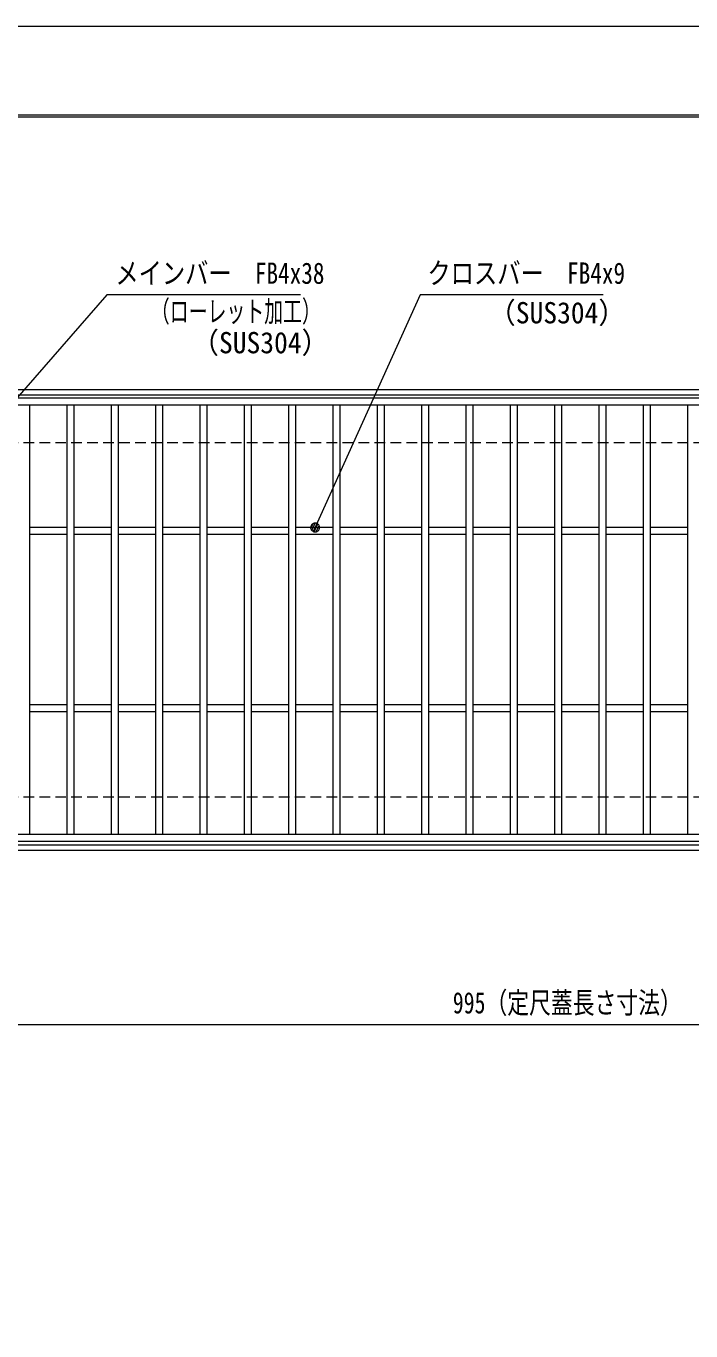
# Model space of a CAD drawing. Units: millimetres, scale not verified. Extents: x -1050 to 1050, y -742 to 742.
# Drawn here: x -593 to -218, y 6 to 742 of the extents above; entities that cross this region are included whole.
import ezdxf
from ezdxf.enums import TextEntityAlignment as Align

# ---------------------------------------------------------------- set-up
doc = ezdxf.new("R2010")
doc.units = ezdxf.units.MM
doc.header["$LTSCALE"] = 5
doc.linetypes.add('DASHED1', pattern=[1.8, 1.2, -0.6])
for name, color, linetype, lineweight in [('0-0_7-図\u3000枠', 4, 'Continuous', 9), ('0-1_寸法注釈', 2, 'Continuous', 9), ('0-4_0', 2, 'Continuous', 9), ('0-5_DEFPOINTS', 134, 'Continuous', 9), ('0-6_枠', 7, 'Continuous', 9), ('0-7_蓋', 5, 'Continuous', 9), ('0-A_溝開口', 4, 'DASHED1', 9)]:
    doc.layers.add(name, color=color, linetype=linetype, lineweight=lineweight)
doc.styles.add('ＭＳ ゴシック', font='')
doc.styles.get('ＭＳ ゴシック').set_extended_font_data('MS Gothic')

# ---------------------------------------------------------------- blocks, each defined once
blk = doc.blocks.new('_Dot')
at = {"layer": '0-4_0'}
for p, q in [((-2.5, 0), (-5, 0)), ((2.445, 0.5), (-2.445, 0.5)), ((1.997, 1.5), (-1.997, 1.5)), ((2.289, -0.995), (-2.289, -0.995)), ((1.499, -1.995), (-1.499, -1.995))]:
    blk.add_line(p, q, dxfattribs=at)
for points in [[(2.5, 0), (2.48, 0.313), (2.421, 0.622), (2.324, 0.92), (2.191, 1.204), (2.023, 1.469), (1.822, 1.711), (1.594, 1.926), (1.34, 2.111), (1.064, 2.262), (0.773, 2.378), (0.468, 2.456), (0.157, 2.495), (-0.157, 2.495), (-0.468, 2.456), (-0.773, 2.378), (-1.064, 2.262), (-1.34, 2.111), (-1.594, 1.926), (-1.822, 1.711), (-2.023, 1.469), (-2.191, 1.204), (-2.324, 0.92), (-2.421, 0.622), (-2.48, 0.313), (-2.5, 0), (0, 0)], [(-2.5, 0), (-2.48, -0.313), (-2.421, -0.622), (-2.324, -0.92), (-2.191, -1.204), (-2.023, -1.469), (-1.822, -1.711), (-1.594, -1.926), (-1.34, -2.111), (-1.064, -2.262), (-0.773, -2.378), (-0.468, -2.456), (-0.157, -2.495), (0.157, -2.495), (0.468, -2.456), (0.773, -2.378), (1.064, -2.262), (1.34, -2.111), (1.594, -1.926), (1.822, -1.711), (2.023, -1.469), (2.191, -1.204), (2.324, -0.92), (2.421, -0.622), (2.48, -0.313), (2.5, 0), (0, 0)]]:
    blk.add_lwpolyline(points, close=True, dxfattribs=at)

msp = doc.modelspace()

# ---------------------------------------------------------------- linework, layer by layer
at = {"layer": '0-0_7-図\u3000枠'}
msp.add_line((-973.75, 691.25), (998.75, 691.25), dxfattribs=at)
msp.add_lwpolyline([(-975, 692.5), (1000, 692.5), (1000, -692.5)], dxfattribs=at)
at = {"layer": '0-1_寸法注釈'}
msp.add_line((-785.45, 178.953), (199.55, 178.953), dxfattribs=at)
for points in [[(-438.147, 590.749), (-547.371, 590.749), (-640.288, 484.279)], [(-267.513, 590.749), (-370.72, 590.749), (-429.473, 460.384)]]:
    msp.add_lwpolyline(points, dxfattribs=at)
at = {"layer": '0-5_DEFPOINTS'}
msp.add_lwpolyline([(-1050, -742.5), (-1050, 742.5), (1050, 742.5), (1050, -742.5)], close=True, dxfattribs=at)
at = {"layer": '0-6_枠'}
for p, q in [((-795.45, 537.475), (409.55, 537.475)), ((-792.45, 534.475), (407.714, 534.475)), ((-792.45, 280.475), (411.386, 280.475)), ((-795.45, 277.475), (409.55, 277.475))]:
    msp.add_line(p, q, dxfattribs=at)
at = {"layer": '0-7_蓋'}
for p, q in [((204.55, 532.475), (-790.45, 532.475)), ((204.55, 528.475), (-790.45, 528.475)), ((-590.95, 528.475), (-590.95, 286.475)), ((-569.95, 528.475), (-569.95, 286.475)), ((-565.95, 528.475), (-565.95, 286.475)), ((-544.95, 528.475), (-544.95, 286.475)), ((-540.95, 528.475), (-540.95, 286.475)), ((-519.95, 528.475), (-519.95, 286.475)), ((-515.95, 528.475), (-515.95, 286.475)), ((-494.95, 528.475), (-494.95, 286.475)), ((-490.95, 528.475), (-490.95, 286.475)), ((-469.95, 528.475), (-469.95, 286.475)), ((-465.95, 528.475), (-465.95, 286.475)), ((-444.95, 528.475), (-444.95, 286.475)), ((-440.95, 528.475), (-440.95, 286.475)), ((-419.95, 528.475), (-419.95, 286.475)), ((-415.95, 528.475), (-415.95, 286.475)), ((-394.95, 528.475), (-394.95, 286.475)), ((-390.95, 528.475), (-390.95, 286.475)), ((-369.95, 528.475), (-369.95, 286.475)), ((-365.95, 528.475), (-365.95, 286.475)), ((-344.95, 528.475), (-344.95, 286.475)), ((-340.95, 528.475), (-340.95, 286.475)), ((-319.95, 528.475), (-319.95, 286.475)), ((-315.95, 528.475), (-315.95, 286.475)), ((-294.95, 528.475), (-294.95, 286.475)), ((-290.95, 528.475), (-290.95, 286.475)), ((-269.95, 528.475), (-269.95, 286.475)), ((-265.95, 528.475), (-265.95, 286.475)), ((-244.95, 528.475), (-244.95, 286.475)), ((-240.95, 528.475), (-240.95, 286.475)), ((-219.95, 528.475), (-219.95, 286.475)), ((-569.95, 459.475), (-590.95, 459.475)), ((-544.95, 459.475), (-565.95, 459.475)), ((-519.95, 459.475), (-540.95, 459.475)), ((-494.95, 459.475), (-515.95, 459.475)), ((-469.95, 459.475), (-490.95, 459.475)), ((-444.95, 459.475), (-465.95, 459.475)), ((-419.95, 459.475), (-440.95, 459.475)), ((-394.95, 459.475), (-415.95, 459.475)), ((-369.95, 459.475), (-390.95, 459.475)), ((-344.95, 459.475), (-365.95, 459.475)), ((-319.95, 459.475), (-340.95, 459.475)), ((-294.95, 459.475), (-315.95, 459.475)), ((-269.95, 459.475), (-290.95, 459.475)), ((-244.95, 459.475), (-265.95, 459.475)), ((-219.95, 459.475), (-240.95, 459.475)), ((-569.95, 455.475), (-590.95, 455.475)), ((-544.95, 455.475), (-565.95, 455.475)), ((-519.95, 455.475), (-540.95, 455.475)), ((-494.95, 455.475), (-515.95, 455.475)), ((-469.95, 455.475), (-490.95, 455.475)), ((-444.95, 455.475), (-465.95, 455.475)), ((-419.95, 455.475), (-440.95, 455.475)), ((-394.95, 455.475), (-415.95, 455.475)), ((-369.95, 455.475), (-390.95, 455.475)), ((-344.95, 455.475), (-365.95, 455.475)), ((-319.95, 455.475), (-340.95, 455.475)), ((-294.95, 455.475), (-315.95, 455.475)), ((-269.95, 455.475), (-290.95, 455.475)), ((-244.95, 455.475), (-265.95, 455.475)), ((-219.95, 455.475), (-240.95, 455.475)), ((-569.95, 359.475), (-590.95, 359.475)), ((-569.95, 355.475), (-590.95, 355.475)), ((-544.95, 359.475), (-565.95, 359.475)), ((-544.95, 355.475), (-565.95, 355.475)), ((-519.95, 359.475), (-540.95, 359.475)), ((-519.95, 355.475), (-540.95, 355.475)), ((-494.95, 359.475), (-515.95, 359.475)), ((-494.95, 355.475), (-515.95, 355.475)), ((-469.95, 359.475), (-490.95, 359.475)), ((-469.95, 355.475), (-490.95, 355.475)), ((-444.95, 359.475), (-465.95, 359.475)), ((-444.95, 355.475), (-465.95, 355.475)), ((-419.95, 359.475), (-440.95, 359.475)), ((-419.95, 355.475), (-440.95, 355.475)), ((-394.95, 359.475), (-415.95, 359.475)), ((-394.95, 355.475), (-415.95, 355.475)), ((-369.95, 359.475), (-390.95, 359.475)), ((-369.95, 355.475), (-390.95, 355.475)), ((-344.95, 359.475), (-365.95, 359.475)), ((-344.95, 355.475), (-365.95, 355.475)), ((-319.95, 359.475), (-340.95, 359.475)), ((-319.95, 355.475), (-340.95, 355.475)), ((-294.95, 359.475), (-315.95, 359.475)), ((-294.95, 355.475), (-315.95, 355.475)), ((-269.95, 359.475), (-290.95, 359.475)), ((-269.95, 355.475), (-290.95, 355.475)), ((-244.95, 359.475), (-265.95, 359.475)), ((-244.95, 355.475), (-265.95, 355.475)), ((-219.95, 359.475), (-240.95, 359.475)), ((-219.95, 355.475), (-240.95, 355.475)), ((-790.45, 286.475), (204.55, 286.475)), ((-790.45, 282.475), (204.55, 282.475))]:
    msp.add_line(p, q, dxfattribs=at)
at = {"layer": '0-A_溝開口'}
for p, q in [((-765.45, 507.475), (204.55, 507.475)), ((-765.45, 307.475), (204.55, 307.475))]:
    msp.add_line(p, q, dxfattribs=at)

# ---------------------------------------------------------------- block references
at = {"layer": '0-1_寸法注釈', "rotation": 245.37561}
msp.add_blockref('_Dot', (-429.89, 459.475), dxfattribs=at)

# ---------------------------------------------------------------- texts
at = {"layer": '0-1_寸法注釈', "color": 7, "style": 'ＭＳ ゴシック'}
for s, height, width, p in [('メインバー\u3000FB4x38', 12.02, 0.8, (-542.594, 593.436)), ('クロスバー\u3000FB4x9', 12.03, 0.8, (-366.554, 593.436)), ('（ローレット加工）', 12.02, 0.65, (-522.589, 571.881)), ('（SUS304）', 12.02, 0.95, (-332.311, 571.102)), ('（SUS304）', 12.02, 0.95, (-499.742, 554.216)), ('995（定尺蓋長さ寸法）', 12.03, 0.75, (-352.249, 181.64))]:
    msp.add_text(s, height=height, dxfattribs=dict(at, width=width)).set_placement(p, align=Align.BOTTOM_LEFT)

doc.saveas('drawing.dxf')
